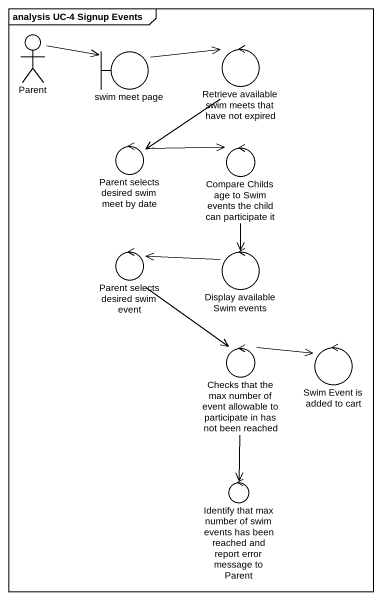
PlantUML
@startuml
mainframe analysis UC-4 Signup Events
actor Parent
boundary "swim meet page" as swim_meet_page
control "Retrieve available swim meets that have not expired" as Retrieve_available_swim
control "Parent selects desired swim meet by date" as Parent_selects_desired_swim
control "Compare Childs age to Swim events the child can participate it" as Compare_Childs_age_to_Swim
control "Parent selects desired swim event" as Parent_selects_desired_swim_2
control "Display available Swim events" as Display_available_Swim
control "Checks that the max number of event allowable to participate in has not been reached" as Checks_that_the_max_number
control "Swim Event is added to cart" as Swim_Event_is_added_to_cart
control "Identify that max number of swim events has been reached and report error message to Parent" as Identify_that_max_number_of
Parent -right-> swim_meet_page
swim_meet_page -right-> Retrieve_available_swim
Retrieve_available_swim --> Parent_selects_desired_swim
Parent_selects_desired_swim -right-> Compare_Childs_age_to_Swim
Compare_Childs_age_to_Swim --> Display_available_Swim
Parent_selects_desired_swim_2 --> Checks_that_the_max_number
Display_available_Swim -left-> Parent_selects_desired_swim_2
Checks_that_the_max_number -right-> Swim_Event_is_added_to_cart
Checks_that_the_max_number --> Identify_that_max_number_of
@enduml
